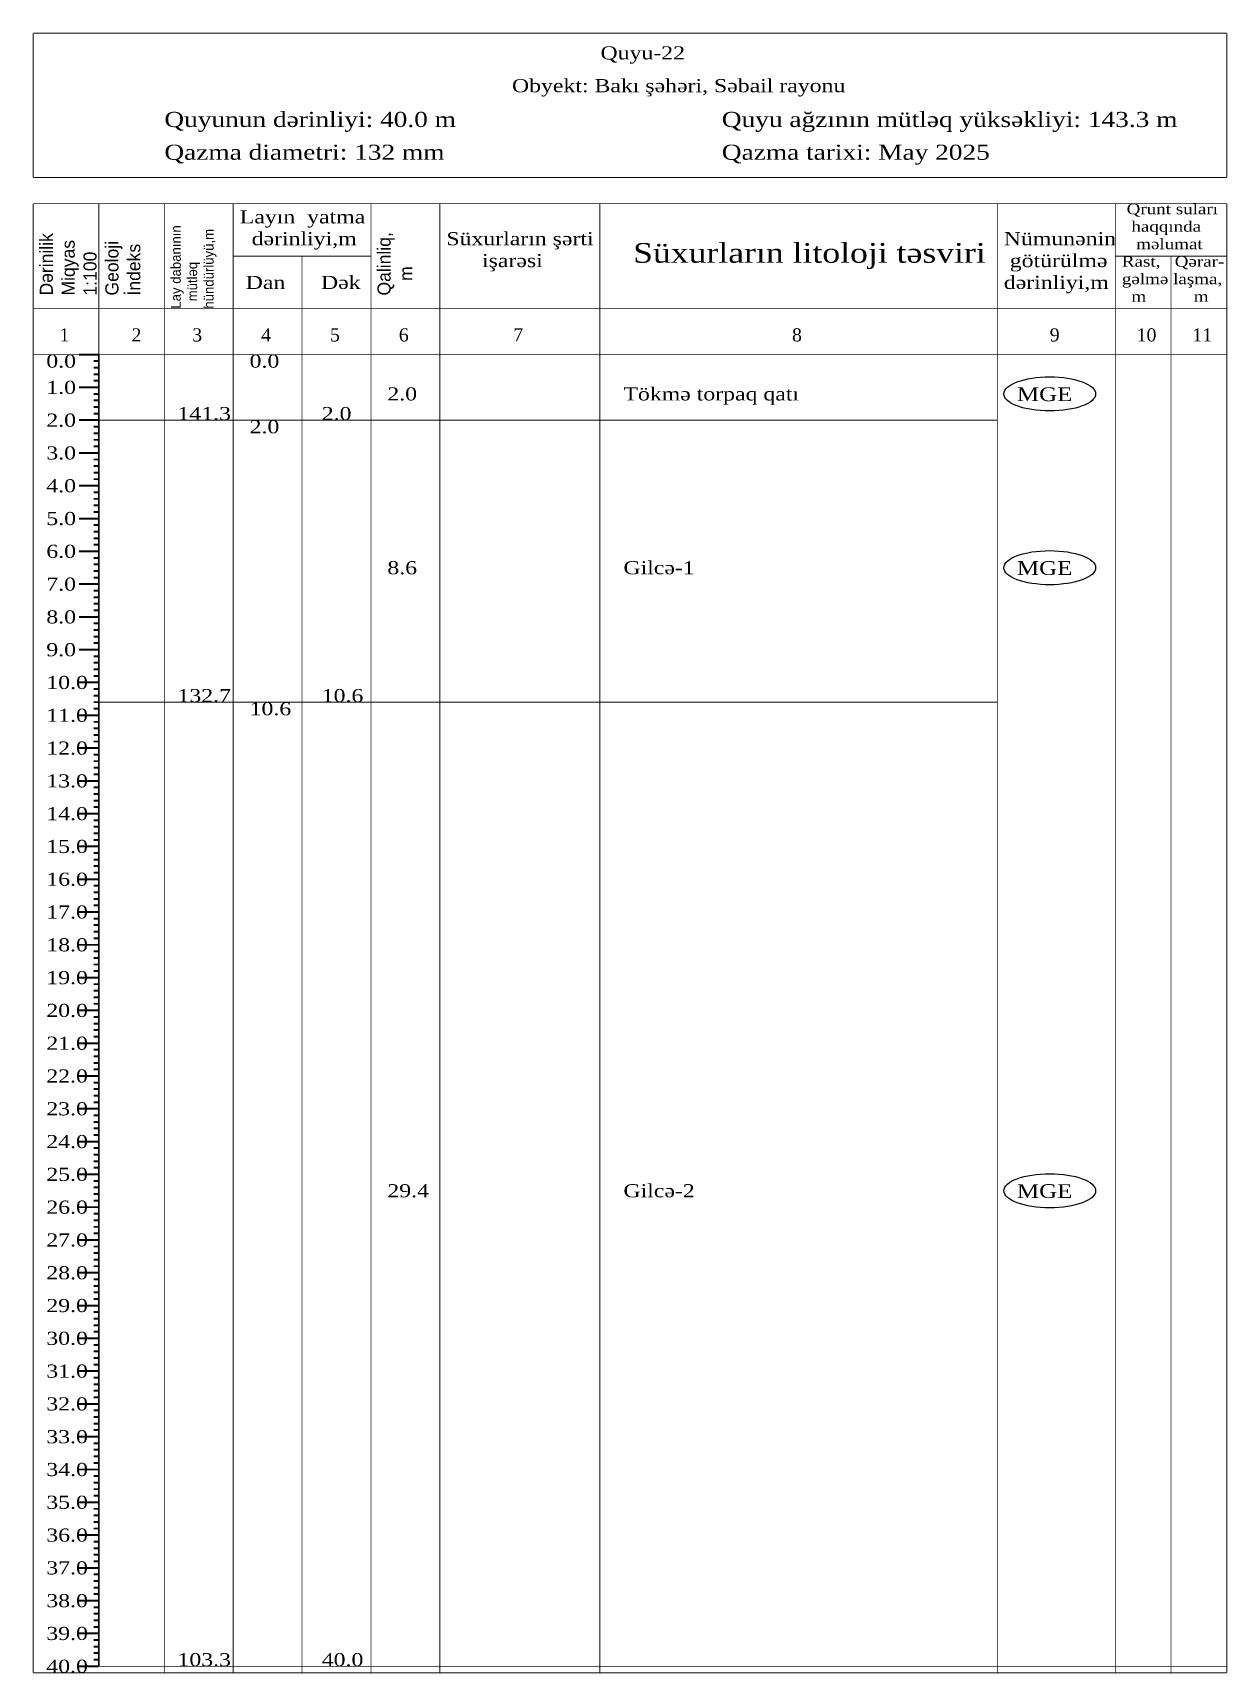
# Model space of a CAD drawing. Header units: metres. Extents: x -10 to 4772, y -44 to 349.
# Drawn here: x 4189.9 to 4372.1, y 98.9 to 349.1 of the extents above; entities that cross this region are included whole.
import ezdxf

# ---------------------------------------------------------------- set-up
doc = ezdxf.new("R2010")
doc.units = ezdxf.units.M
doc.layers.add('Default', color=7, linetype='Continuous')
doc.layers.add('MyLayer', color=7, linetype='Continuous')
doc.styles.add('Times New Roman', font='Times New Roman')
doc.styles.add('Times New Roman_Bold', font='Times New Roman', dxfattribs={"width": 1.2})

msp = doc.modelspace()

# ---------------------------------------------------------------- linework, layer by layer
at = {"color": 7, "lineweight": 30}
msp.add_line((4200, 100), (4200, 300), dxfattribs=at)
msp.add_lwpolyline([(4200, 100), (4200, 300)], dxfattribs=at)
at = {"color": 5}
for centre in [(4345, 294), (4345, 267.5), (4345, 172.5)]:
    msp.add_ellipse(centre, major_axis=(7, 0), ratio=0.371429, dxfattribs=at)
at = {"layer": 'Default'}
for points, const_width in [([(4200, 300), (4200, 323)], 0.12), ([(4197, 300), (4200, 300)], 0.3), ([(4199.2, 299), (4200, 299)], 0.3), ([(4199.2, 298), (4200, 298)], 0.3), ([(4197, 295), (4200, 295)], 0.3), ([(4199.2, 297), (4200, 297)], 0.3), ([(4199.2, 296), (4200, 296)], 0.3), ([(4199.2, 294), (4200, 294)], 0.3), ([(4199.2, 293), (4200, 293)], 0.3), ([(4197, 290), (4200, 290)], 0.3), ([(4199.2, 292), (4200, 292)], 0.3), ([(4199.2, 291), (4200, 291)], 0.3), ([(4199.2, 289), (4200, 289)], 0.3), ([(4199.2, 288), (4200, 288)], 0.3), ([(4200, 290), (4337, 290)], 0.12), ([(4197, 285), (4200, 285)], 0.3), ([(4199.2, 287), (4200, 287)], 0.3), ([(4199.2, 286), (4200, 286)], 0.3), ([(4199.2, 284), (4200, 284)], 0.3), ([(4199.2, 283), (4200, 283)], 0.3), ([(4197, 280), (4200, 280)], 0.3), ([(4199.2, 282), (4200, 282)], 0.3), ([(4199.2, 281), (4200, 281)], 0.3), ([(4199.2, 279), (4200, 279)], 0.3), ([(4199.2, 278), (4200, 278)], 0.3), ([(4197, 275), (4200, 275)], 0.3), ([(4199.2, 277), (4200, 277)], 0.3), ([(4199.2, 276), (4200, 276)], 0.3), ([(4199.2, 274), (4200, 274)], 0.3), ([(4199.2, 273), (4200, 273)], 0.3), ([(4197, 270), (4200, 270)], 0.3), ([(4199.2, 272), (4200, 272)], 0.3), ([(4199.2, 271), (4200, 271)], 0.3), ([(4199.2, 269), (4200, 269)], 0.3), ([(4199.2, 268), (4200, 268)], 0.3), ([(4197, 265), (4200, 265)], 0.3), ([(4199.2, 267), (4200, 267)], 0.3), ([(4199.2, 266), (4200, 266)], 0.3), ([(4199.2, 264), (4200, 264)], 0.3), ([(4199.2, 263), (4200, 263)], 0.3), ([(4197, 260), (4200, 260)], 0.3), ([(4199.2, 262), (4200, 262)], 0.3), ([(4199.2, 261), (4200, 261)], 0.3), ([(4199.2, 259), (4200, 259)], 0.3), ([(4199.2, 258), (4200, 258)], 0.3), ([(4197, 255), (4200, 255)], 0.3), ([(4199.2, 257), (4200, 257)], 0.3), ([(4199.2, 256), (4200, 256)], 0.3), ([(4199.2, 254), (4200, 254)], 0.3), ([(4199.2, 253), (4200, 253)], 0.3), ([(4197, 250), (4200, 250)], 0.3), ([(4199.2, 252), (4200, 252)], 0.3), ([(4199.2, 251), (4200, 251)], 0.3), ([(4199.2, 249), (4200, 249)], 0.3), ([(4199.2, 248), (4200, 248)], 0.3), ([(4197, 245), (4200, 245)], 0.3), ([(4199.2, 247), (4200, 247)], 0.3), ([(4199.2, 246), (4200, 246)], 0.3), ([(4200, 247), (4337, 247)], 0.12), ([(4199.2, 244), (4200, 244)], 0.3), ([(4199.2, 243), (4200, 243)], 0.3), ([(4197, 240), (4200, 240)], 0.3), ([(4199.2, 242), (4200, 242)], 0.3), ([(4199.2, 241), (4200, 241)], 0.3), ([(4199.2, 239), (4200, 239)], 0.3), ([(4199.2, 238), (4200, 238)], 0.3), ([(4197, 235), (4200, 235)], 0.3), ([(4199.2, 237), (4200, 237)], 0.3), ([(4199.2, 236), (4200, 236)], 0.3), ([(4199.2, 234), (4200, 234)], 0.3), ([(4199.2, 233), (4200, 233)], 0.3), ([(4197, 230), (4200, 230)], 0.3), ([(4199.2, 232), (4200, 232)], 0.3), ([(4199.2, 231), (4200, 231)], 0.3), ([(4199.2, 229), (4200, 229)], 0.3), ([(4199.2, 228), (4200, 228)], 0.3), ([(4197, 225), (4200, 225)], 0.3), ([(4199.2, 227), (4200, 227)], 0.3), ([(4199.2, 226), (4200, 226)], 0.3), ([(4199.2, 224), (4200, 224)], 0.3), ([(4199.2, 223), (4200, 223)], 0.3), ([(4197, 220), (4200, 220)], 0.3), ([(4199.2, 222), (4200, 222)], 0.3), ([(4199.2, 221), (4200, 221)], 0.3), ([(4199.2, 219), (4200, 219)], 0.3), ([(4199.2, 218), (4200, 218)], 0.3), ([(4197, 215), (4200, 215)], 0.3), ([(4199.2, 217), (4200, 217)], 0.3), ([(4199.2, 216), (4200, 216)], 0.3), ([(4199.2, 214), (4200, 214)], 0.3), ([(4199.2, 213), (4200, 213)], 0.3), ([(4197, 210), (4200, 210)], 0.3), ([(4199.2, 212), (4200, 212)], 0.3), ([(4199.2, 211), (4200, 211)], 0.3), ([(4199.2, 209), (4200, 209)], 0.3), ([(4199.2, 208), (4200, 208)], 0.3), ([(4197, 205), (4200, 205)], 0.3), ([(4199.2, 207), (4200, 207)], 0.3), ([(4199.2, 206), (4200, 206)], 0.3), ([(4199.2, 204), (4200, 204)], 0.3), ([(4199.2, 203), (4200, 203)], 0.3), ([(4197, 200), (4200, 200)], 0.3), ([(4199.2, 202), (4200, 202)], 0.3), ([(4199.2, 201), (4200, 201)], 0.3), ([(4199.2, 199), (4200, 199)], 0.3), ([(4199.2, 198), (4200, 198)], 0.3), ([(4197, 195), (4200, 195)], 0.3), ([(4199.2, 197), (4200, 197)], 0.3), ([(4199.2, 196), (4200, 196)], 0.3), ([(4199.2, 194), (4200, 194)], 0.3), ([(4199.2, 193), (4200, 193)], 0.3), ([(4197, 190), (4200, 190)], 0.3), ([(4199.2, 192), (4200, 192)], 0.3), ([(4199.2, 191), (4200, 191)], 0.3), ([(4199.2, 189), (4200, 189)], 0.3), ([(4199.2, 188), (4200, 188)], 0.3), ([(4197, 185), (4200, 185)], 0.3), ([(4199.2, 187), (4200, 187)], 0.3), ([(4199.2, 186), (4200, 186)], 0.3), ([(4199.2, 184), (4200, 184)], 0.3), ([(4199.2, 183), (4200, 183)], 0.3), ([(4197, 180), (4200, 180)], 0.3), ([(4199.2, 182), (4200, 182)], 0.3), ([(4199.2, 181), (4200, 181)], 0.3), ([(4199.2, 179), (4200, 179)], 0.3), ([(4199.2, 178), (4200, 178)], 0.3), ([(4197, 175), (4200, 175)], 0.3), ([(4199.2, 177), (4200, 177)], 0.3), ([(4199.2, 176), (4200, 176)], 0.3), ([(4199.2, 174), (4200, 174)], 0.3), ([(4199.2, 173), (4200, 173)], 0.3), ([(4197, 170), (4200, 170)], 0.3), ([(4199.2, 172), (4200, 172)], 0.3), ([(4199.2, 171), (4200, 171)], 0.3), ([(4199.2, 169), (4200, 169)], 0.3), ([(4199.2, 168), (4200, 168)], 0.3), ([(4197, 165), (4200, 165)], 0.3), ([(4199.2, 167), (4200, 167)], 0.3), ([(4199.2, 166), (4200, 166)], 0.3), ([(4199.2, 164), (4200, 164)], 0.3), ([(4199.2, 163), (4200, 163)], 0.3), ([(4197, 160), (4200, 160)], 0.3), ([(4199.2, 162), (4200, 162)], 0.3), ([(4199.2, 161), (4200, 161)], 0.3), ([(4199.2, 159), (4200, 159)], 0.3), ([(4199.2, 158), (4200, 158)], 0.3), ([(4197, 155), (4200, 155)], 0.3), ([(4199.2, 157), (4200, 157)], 0.3), ([(4199.2, 156), (4200, 156)], 0.3), ([(4199.2, 154), (4200, 154)], 0.3), ([(4199.2, 153), (4200, 153)], 0.3), ([(4197, 150), (4200, 150)], 0.3), ([(4199.2, 152), (4200, 152)], 0.3), ([(4199.2, 151), (4200, 151)], 0.3), ([(4199.2, 149), (4200, 149)], 0.3), ([(4199.2, 148), (4200, 148)], 0.3), ([(4197, 145), (4200, 145)], 0.3), ([(4199.2, 147), (4200, 147)], 0.3), ([(4199.2, 146), (4200, 146)], 0.3), ([(4199.2, 144), (4200, 144)], 0.3), ([(4199.2, 143), (4200, 143)], 0.3), ([(4197, 140), (4200, 140)], 0.3), ([(4199.2, 142), (4200, 142)], 0.3), ([(4199.2, 141), (4200, 141)], 0.3), ([(4199.2, 139), (4200, 139)], 0.3), ([(4199.2, 138), (4200, 138)], 0.3), ([(4197, 135), (4200, 135)], 0.3), ([(4199.2, 137), (4200, 137)], 0.3), ([(4199.2, 136), (4200, 136)], 0.3), ([(4199.2, 134), (4200, 134)], 0.3), ([(4199.2, 133), (4200, 133)], 0.3), ([(4197, 130), (4200, 130)], 0.3), ([(4199.2, 132), (4200, 132)], 0.3), ([(4199.2, 131), (4200, 131)], 0.3), ([(4199.2, 129), (4200, 129)], 0.3), ([(4199.2, 128), (4200, 128)], 0.3), ([(4197, 125), (4200, 125)], 0.3), ([(4199.2, 127), (4200, 127)], 0.3), ([(4199.2, 126), (4200, 126)], 0.3), ([(4199.2, 124), (4200, 124)], 0.3), ([(4199.2, 123), (4200, 123)], 0.3), ([(4197, 120), (4200, 120)], 0.3), ([(4199.2, 122), (4200, 122)], 0.3), ([(4199.2, 121), (4200, 121)], 0.3), ([(4199.2, 119), (4200, 119)], 0.3), ([(4199.2, 118), (4200, 118)], 0.3), ([(4197, 115), (4200, 115)], 0.3), ([(4199.2, 117), (4200, 117)], 0.3), ([(4199.2, 116), (4200, 116)], 0.3), ([(4199.2, 114), (4200, 114)], 0.3), ([(4199.2, 113), (4200, 113)], 0.3), ([(4197, 110), (4200, 110)], 0.3), ([(4199.2, 112), (4200, 112)], 0.3), ([(4199.2, 111), (4200, 111)], 0.3), ([(4199.2, 109), (4200, 109)], 0.3), ([(4199.2, 108), (4200, 108)], 0.3), ([(4197, 105), (4200, 105)], 0.3), ([(4199.2, 107), (4200, 107)], 0.3), ([(4199.2, 106), (4200, 106)], 0.3), ([(4199.2, 104), (4200, 104)], 0.3), ([(4199.2, 103), (4200, 103)], 0.3), ([(4197, 100), (4200, 100)], 0.3), ([(4199.2, 102), (4200, 102)], 0.3), ([(4199.2, 101), (4200, 101)], 0.3)]:
    msp.add_lwpolyline(points, dxfattribs=dict(at, const_width=const_width))
at = {"layer": 'MyLayer', "const_width": 0.12}
for points in [[(4190, 349), (4372, 349)], [(4190, 327), (4190, 349)], [(4372, 327), (4372, 349)], [(4190, 327), (4372, 327)], [(4190, 323), (4372, 323)], [(4190, 99), (4190, 323)], [(4210, 99), (4210, 323)], [(4220.5, 99), (4220.5, 323)], [(4241.5, 99), (4241.5, 323)], [(4252, 99), (4252, 323)], [(4276.4, 99), (4276.4, 323)], [(4337, 99), (4337, 323)], [(4355, 99), (4355, 323)], [(4372, 100), (4372, 323)], [(4372, 99), (4372, 323)], [(4220.5, 315), (4241.5, 315)], [(4231, 99), (4231, 315)], [(4355, 315), (4372, 315)], [(4363.5, 99), (4363.5, 315)], [(4190, 307), (4372, 307)], [(4190, 300), (4372, 300)], [(4200, 100), (4372, 100)], [(4190, 99), (4372, 99)]]:
    msp.add_lwpolyline(points, dxfattribs=at)

# ---------------------------------------------------------------- texts
at = {"color": 7, "attachment_point": 1}
for s, insert, char_height, style in [('Quyu-22', (4276.5, 347), 2, 'Times New Roman_Bold'), ('Obyekt: Bakı şəhəri, Səbail rayonu', (4263, 342), 2, 'Times New Roman_Bold'), ('Quyunun dərinliyi: 40.0 m', (4210, 337), 2.3, 'Times New Roman_Bold'), ('Quyu ağzının mütləq yüksəkliyi: 143.3 m', (4295, 337), 2.3, 'Times New Roman_Bold'), ('Qazma diametri: 132 mm', (4210, 332), 2.3, 'Times New Roman_Bold'), ('Qazma tarixi: May 2025 ', (4295, 332), 2.3, 'Times New Roman_Bold'), (' Qrunt suları\\P  haqqında\\P   məlumat\\PRast,   Qərar-\\Pgəlmə laşma,\\P  m          m ', (4356, 323), 1.6, 'Times New Roman_Bold'), ('Layın  yatma\\P  dərinliyi,m \\P \\P Dan      Dək', (4221.5, 322), 2, 'Times New Roman_Bold'), ('\\PSüxurların şərti\\P      işarəsi', (4253, 322), 2, 'Times New Roman_Bold'), ('\\PNümunənin\\P götürülmə\\Pdərinliyi,m', (4338, 322), 2, 'Times New Roman_Bold'), ('\\P   Süxurların litoloji təsviri', (4277.4, 322), 3, 'Times New Roman_Bold'), ('1', (4194, 304), 2, 'Times New Roman'), ('2', (4205, 304), 2, 'Times New Roman'), ('3', (4214.25, 304), 2, 'Times New Roman'), ('4', (4224.75, 304), 2, 'Times New Roman'), ('5', (4235.25, 304), 2, 'Times New Roman'), ('6', (4245.75, 304), 2, 'Times New Roman'), ('7', (4263.2, 304), 2, 'Times New Roman'), ('8', (4305.7, 304), 2, 'Times New Roman'), ('9', (4345, 304), 2, 'Times New Roman'), ('10', (4358.25, 304), 2, 'Times New Roman'), ('11', (4366.75, 304), 2, 'Times New Roman'), ('0.0', (4192, 300), 2, 'Times New Roman_Bold'), ('0.0', (4223, 300), 2, 'Times New Roman_Bold'), ('1.0', (4192, 296), 2, 'Times New Roman_Bold'), ('2.0', (4244, 295), 2, 'Times New Roman_Bold'), ('Tökmə torpaq qatı', (4280, 295), 2, 'Times New Roman_Bold'), ('2.0', (4192, 291), 2, 'Times New Roman_Bold'), ('141.3', (4212, 292), 2, 'Times New Roman_Bold'), ('2.0', (4234, 292), 2, 'Times New Roman_Bold'), ('2.0', (4223, 290), 2, 'Times New Roman_Bold'), ('2.0', (4223, 290), 2, 'Times New Roman_Bold'), ('3.0', (4192, 286), 2, 'Times New Roman_Bold'), ('4.0', (4192, 281), 2, 'Times New Roman_Bold'), ('5.0', (4192, 276), 2, 'Times New Roman_Bold'), ('6.0', (4192, 271), 2, 'Times New Roman_Bold'), ('8.6', (4244, 268.5), 2, 'Times New Roman_Bold'), ('Gilcə-1', (4280, 268.5), 2, 'Times New Roman_Bold'), ('7.0', (4192, 266), 2, 'Times New Roman_Bold'), ('8.0', (4192, 261), 2, 'Times New Roman_Bold'), ('9.0', (4192, 256), 2, 'Times New Roman_Bold'), ('10.0', (4192, 251), 2, 'Times New Roman_Bold'), ('132.7', (4212, 249), 2, 'Times New Roman_Bold'), ('10.6', (4234, 249), 2, 'Times New Roman_Bold'), ('11.0', (4192, 246), 2, 'Times New Roman_Bold'), ('10.6', (4223, 247), 2, 'Times New Roman_Bold'), ('10.6', (4223, 247), 2, 'Times New Roman_Bold'), ('12.0', (4192, 241), 2, 'Times New Roman_Bold'), ('13.0', (4192, 236), 2, 'Times New Roman_Bold'), ('14.0', (4192, 231), 2, 'Times New Roman_Bold'), ('15.0', (4192, 226), 2, 'Times New Roman_Bold'), ('16.0', (4192, 221), 2, 'Times New Roman_Bold'), ('17.0', (4192, 216), 2, 'Times New Roman_Bold'), ('18.0', (4192, 211), 2, 'Times New Roman_Bold'), ('19.0', (4192, 206), 2, 'Times New Roman_Bold'), ('20.0', (4192, 201), 2, 'Times New Roman_Bold'), ('21.0', (4192, 196), 2, 'Times New Roman_Bold'), ('22.0', (4192, 191), 2, 'Times New Roman_Bold'), ('23.0', (4192, 186), 2, 'Times New Roman_Bold'), ('24.0', (4192, 181), 2, 'Times New Roman_Bold'), ('25.0', (4192, 176), 2, 'Times New Roman_Bold'), ('29.4', (4244, 173.5), 2, 'Times New Roman_Bold'), ('Gilcə-2', (4280, 173.5), 2, 'Times New Roman_Bold'), ('26.0', (4192, 171), 2, 'Times New Roman_Bold'), ('27.0', (4192, 166), 2, 'Times New Roman_Bold'), ('28.0', (4192, 161), 2, 'Times New Roman_Bold'), ('29.0', (4192, 156), 2, 'Times New Roman_Bold'), ('30.0', (4192, 151), 2, 'Times New Roman_Bold'), ('31.0', (4192, 146), 2, 'Times New Roman_Bold'), ('32.0', (4192, 141), 2, 'Times New Roman_Bold'), ('33.0', (4192, 136), 2, 'Times New Roman_Bold'), ('34.0', (4192, 131), 2, 'Times New Roman_Bold'), ('35.0', (4192, 126), 2, 'Times New Roman_Bold'), ('36.0', (4192, 121), 2, 'Times New Roman_Bold'), ('37.0', (4192, 116), 2, 'Times New Roman_Bold'), ('38.0', (4192, 111), 2, 'Times New Roman_Bold'), ('39.0', (4192, 106), 2, 'Times New Roman_Bold'), ('40.0', (4192, 101), 2, 'Times New Roman_Bold'), ('103.3', (4212, 102), 2, 'Times New Roman_Bold'), ('40.0', (4234, 102), 2, 'Times New Roman_Bold')]:
    msp.add_mtext(s, dxfattribs=dict(at, insert=insert, char_height=char_height, style=style))
at = {"attachment_point": 1, "rotation": 90}
for s, insert, char_height in [('Dərinilik\\PMiqyas\\P1:100', (4191, 309), 2), ('Lay dabanının\\P  mütləq\\Phündürlüyü,m', (4211, 307), 1.5), ('Qalinliq,\\P   m', (4242.5, 309), 2), ('Geoloji\\Pİndeks', (4201, 309), 2)]:
    msp.add_mtext(s, dxfattribs=dict(at, insert=insert, char_height=char_height))
at = {"color": 5, "char_height": 2.1, "attachment_point": 1, "style": 'Times New Roman_Bold'}
for insert in [(4340, 295), (4340, 268.5), (4340, 173.5)]:
    msp.add_mtext('MGE', dxfattribs=dict(at, insert=insert))

doc.saveas('drawing.dxf')
